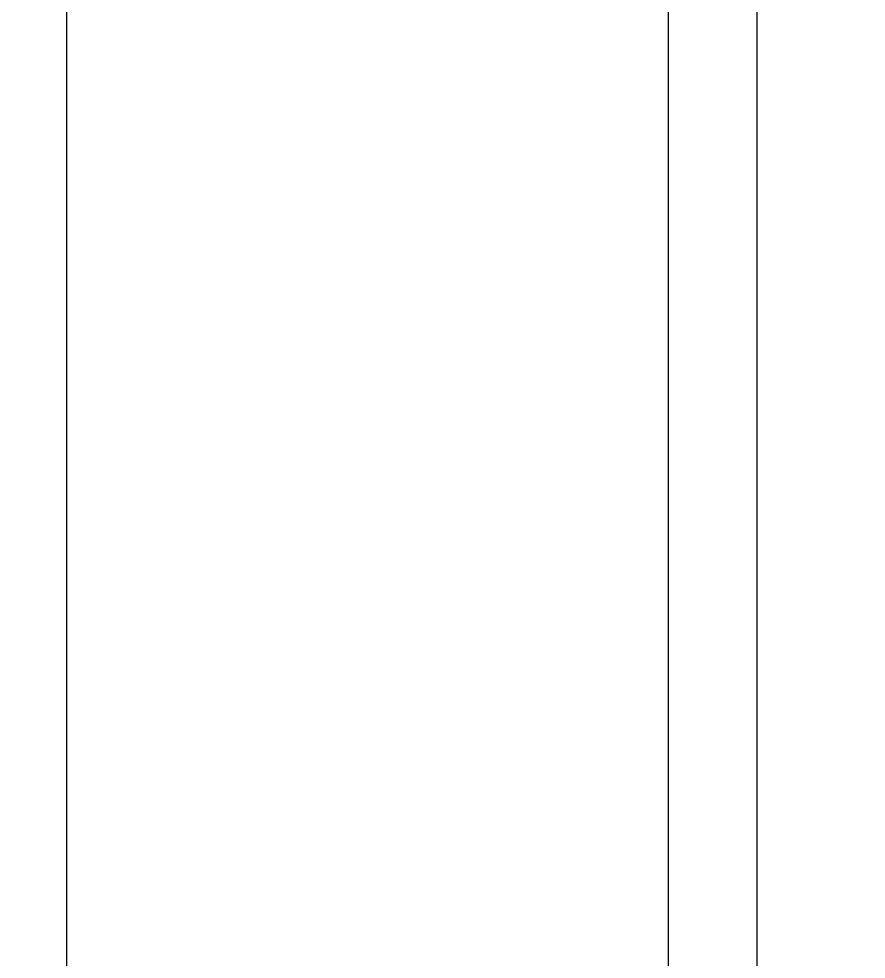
# Model space of a CAD drawing. Header units: metres. Extents: x 0 to 63075, y 0 to 44550.
# Drawn here: x 13964.5 to 14056.1, y 30574.9 to 30676.5 of the extents above; entities that cross this region are included whole.
import ezdxf

# ---------------------------------------------------------------- set-up
doc = ezdxf.new("R2010")
doc.units = ezdxf.units.M
doc.header["$LTSCALE"] = 75
doc.linetypes.add('HIDDEN2', pattern=[4.7625, 3.175, -1.5875])
for name, color, linetype in [('SDM', 7, 'Continuous'), ('SL1', 8, 'Continuous'), ('SL4', 4, 'Continuous'), ('ST1', 7, 'HIDDEN2')]:
    doc.layers.add(name, color=color, linetype=linetype)

# ---------------------------------------------------------------- blocks, each defined once
blk = doc.blocks.new('A$C52ce5e24')
at = {"layer": 'SL1'}
for radius, start, end in [(1221.5, 124.20985, 67.29436), (1158, 126.37415, 69.37001), (1150, 126.66829, 69.21988)]:
    blk.add_arc((6551.95, 10099.98), radius, start, end, dxfattribs=at)
blk = doc.blocks.new('A$Cb6dca9d5')
at = {"layer": 'SL4'}
for p, q in [((123.23, 3669.71), (123.23, 4338.53)), ((188.24, 3832.73), (188.24, 3969)), ((197.76, 3961.23), (197.76, 3832.73))]:
    blk.add_line(p, q, dxfattribs=at)
at = {"layer": 'ST1'}
blk.add_arc((964.99, 4911.72), 1163.63, 217.81765, 237.03119, dxfattribs=at)

msp = doc.modelspace()

# ---------------------------------------------------------------- block references
at = {"layer": 'SDM'}
for name, p in [('A$C52ce5e24', (8259.51, 21551.5)), ('A$Cb6dca9d5', (13846.47, 26739.77))]:
    msp.add_blockref(name, p, dxfattribs=at)

doc.saveas('drawing.dxf')
